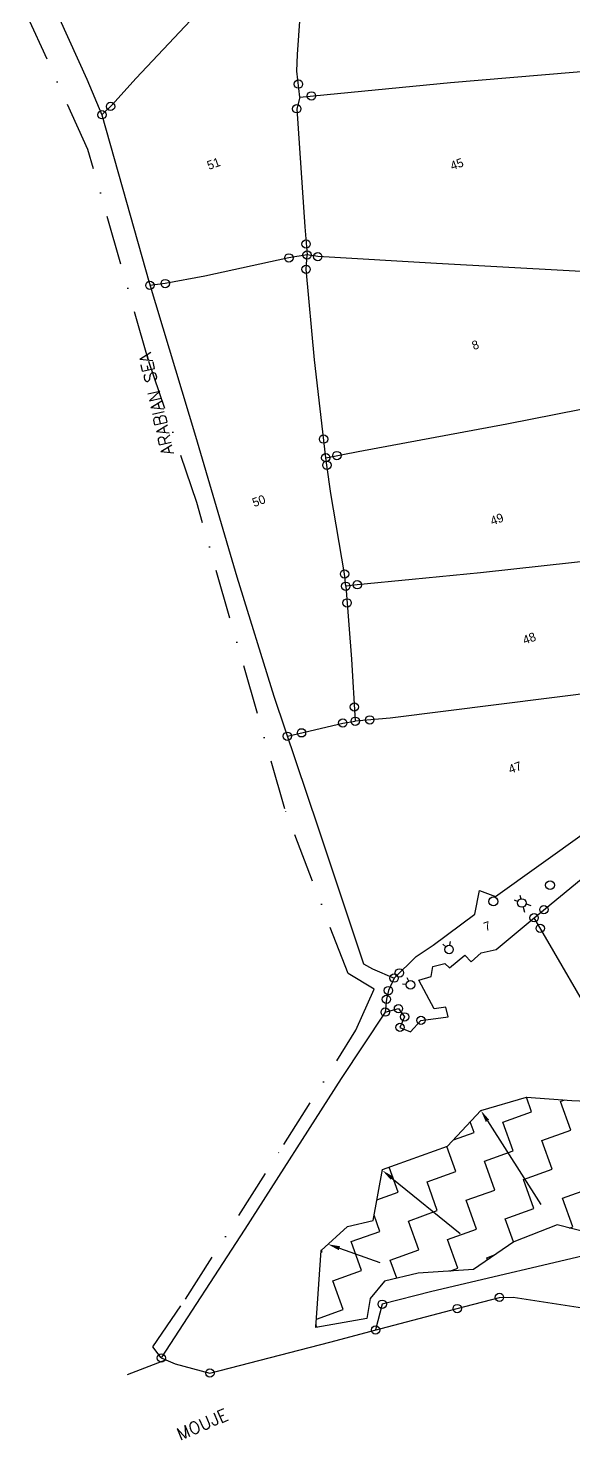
# Model space of a CAD drawing. Header units: metres. Extents: x 327670 to 329382, y 1807579 to 1809919.
# Drawn here: x 327741 to 328291, y 1807579 to 1809003 of the extents above; entities that cross this region are included whole.
import ezdxf
from ezdxf.enums import TextEntityAlignment as Align

# ---------------------------------------------------------------- set-up
doc = ezdxf.new("R2010")
doc.units = ezdxf.units.M
doc.header["$MEASUREMENT"] = 0
doc.linetypes.add('DASHDOT', pattern=[1, 0.5, -0.25, 0, -0.25])
doc.linetypes.add('DIVIDE', pattern=[31.75, 12.7, -6.35, 0, -6.35, 0, -6.35])
for name, color, linetype in [('POLY_HATCH', 12, 'Continuous'), ('POLY_PARCEL', 6, 'Continuous'), ('POLY_WATER', 4, 'Continuous'), ('SYM_ARROW', 1, 'Continuous'), ('SYM_WELL', 1, 'Continuous'), ('TEXT_MAPOUT', 7, 'Continuous'), ('TEXT_PARCEL', 7, 'Continuous'), ('V_BOUND_LINE', 7, 'Continuous'), ('V_BOUND_STREAM_LINE', 7, 'DASHDOT'), ('V_DIVIDE_LINE', 7, 'DIVIDE')]:
    doc.layers.add(name, color=color, linetype=linetype)
doc.styles.get("Standard").update_dxf_attribs({"font": 'simplex.shx'})
doc.styles.add('TEXT_MAP', font='', dxfattribs={"height": 1.8})
doc.styles.get('TEXT_MAP').set_extended_font_data('Kruti Dev 050')

msp = doc.modelspace()

# ---------------------------------------------------------------- linework, layer by layer
for points in [[(328231.3, 1808123.3), (328234.9, 1808121.8)], [(328237, 1808128.2), (328237.9, 1808124.4)], [(328166.5, 1808081.4), (328165.9, 1808077.5)], [(328159.3, 1808078.8), (328162.2, 1808076.1)], [(328118.5, 1808038.8), (328122.4, 1808038.3)], [(328122.8, 1808045), (328124.6, 1808041.5)]]:
    msp.add_lwpolyline(points)
for centre, radius in [((328013.4, 1808946.5), 4.2), ((328026.5, 1808934.6), 4.2), ((327823.8, 1808924), 4.2), ((328011.7, 1808921.6), 4.2), ((327815.1, 1808915.5), 4.2), ((328021.2, 1808785.1), 4.2), ((328022.2, 1808774.1), 4.2), ((328003.8, 1808771.1), 4.2), ((328021.1, 1808759.6), 4.2), ((328032.9, 1808772.4), 4.2), ((327879, 1808745.2), 4.2), ((327863.5, 1808743.4), 4.2), ((328038.8, 1808588.3), 4.2), ((328041, 1808569.5), 4.2), ((328042.1, 1808561.9), 4.2), ((328052.2, 1808571.7), 4.2), ((328060, 1808452.2), 4.2), ((328061.2, 1808439.8), 4.2), ((328072.8, 1808441.3), 4.2), ((328062.5, 1808423), 4.2), ((328069.8, 1808318), 4.2), ((328070.7, 1808303.6), 4.2), ((328085.4, 1808305), 4.2), ((328016.5, 1808291.9), 4.2), ((328058.2, 1808301.8), 4.2), ((328002.2, 1808288.5), 4.2), ((328267.4, 1808138.2), 4.47), ((328210.2, 1808121.8), 4.47), ((328238.9, 1808120.2), 4.3), ((328251.3, 1808105.3), 4.2), ((328261.2, 1808113.5), 4.2), ((328257.5, 1808094.6), 4.2), ((328165.4, 1808073.2), 4.3), ((328115.4, 1808049.7), 4.2), ((328110, 1808044.4), 4.2), ((328110, 1808044.4), 4.2), ((328126.6, 1808037.7), 4.3), ((328102.2, 1808023), 4.2), ((328104.3, 1808031.8), 4.2), ((328101, 1808010.1), 4.2), ((328114.4, 1808013.6), 4.2), ((328120.6, 1808005.3), 4.2), ((328115.9, 1807994.7), 4.2), ((328137.1, 1808001.8), 4.2), ((328216.3, 1807722.3), 4.2), ((328098, 1807715.3), 4.2), ((328173.7, 1807711), 4.2), ((328091.2, 1807689.4), 4.2), ((327875, 1807661.1), 4.2), ((327924, 1807645.9), 4.2)]:
    msp.add_circle(centre, radius)
at = {"layer": 'POLY_HATCH'}
for p, q in [((328197.6, 1807910.8), (328243.7, 1807924.2)), ((328243.7, 1807924.2), (328289.5, 1807921)), ((328163.8, 1807874.7), (328197.6, 1807910.8)), ((328289.5, 1807921), (328312.8, 1807920)), ((328098.4, 1807851.2), (328163.8, 1807874.7)), ((328088.7, 1807800), (328098.4, 1807851.2)), ((328062.9, 1807793.8), (328088.7, 1807800)), ((328274.7, 1807795.3), (328230.8, 1807778.4)), ((328308.9, 1807786.8), (328274.7, 1807795.3)), ((328036.2, 1807769.7), (328062.9, 1807793.8)), ((328030.9, 1807692), (328036.2, 1807769.7)), ((328230.8, 1807778.4), (328190, 1807750.3)), ((328100.2, 1807738.6), (328085.8, 1807721)), ((328134.1, 1807746.8), (328100.2, 1807738.6)), ((328190, 1807750.3), (328134.1, 1807746.8)), ((328085.8, 1807721), (328082.5, 1807701.1)), ((328082.5, 1807701.1), (328030.9, 1807692))]:
    msp.add_line(p, q, dxfattribs=at)
at = {"layer": 'POLY_HATCH', "linetype": 'Continuous'}
for p, q in [((328248.8, 1807909.5), (328243.5, 1807924.2)), ((328219.8, 1807899.1), (328248.8, 1807909.5)), ((328277.8, 1807919.9), (328282.1, 1807921.5)), ((328288.2, 1807890.9), (328277.8, 1807919.9)), ((328190.7, 1807888.7), (328186.9, 1807899.4)), ((328230.2, 1807870.1), (328219.8, 1807899.1)), ((328169.8, 1807881.1), (328190.7, 1807888.7)), ((328259.2, 1807880.5), (328288.2, 1807890.9)), ((328269.6, 1807851.5), (328259.2, 1807880.5)), ((328172.2, 1807849.2), (328163.1, 1807874.5)), ((328201.2, 1807859.6), (328230.2, 1807870.1)), ((328114.1, 1807828.4), (328105.1, 1807853.6)), ((328211.6, 1807830.6), (328201.2, 1807859.6)), ((328143.2, 1807838.8), (328172.2, 1807849.2)), ((328153.6, 1807809.8), (328143.2, 1807838.8)), ((328240.6, 1807841.1), (328269.6, 1807851.5)), ((328251, 1807812), (328240.6, 1807841.1)), ((328092.6, 1807820.6), (328114.1, 1807828.4)), ((328182.6, 1807820.2), (328211.6, 1807830.6)), ((328280.1, 1807822.5), (328309.1, 1807832.9)), ((328124.6, 1807799.3), (328153.6, 1807809.8)), ((328193, 1807791.2), (328182.6, 1807820.2)), ((328222, 1807801.6), (328251, 1807812)), ((328290.5, 1807793.5), (328280.1, 1807822.5)), ((328095.6, 1807788.9), (328089.7, 1807805.2)), ((328135, 1807770.3), (328124.6, 1807799.3)), ((328230.5, 1807778.2), (328222, 1807801.6)), ((328066.5, 1807778.5), (328095.6, 1807788.9)), ((328164, 1807780.8), (328193, 1807791.2)), ((328174.4, 1807751.7), (328164, 1807780.8)), ((328287, 1807792.2), (328290.5, 1807793.5)), ((328036.1, 1807767.5), (328037.5, 1807768.1)), ((328037.5, 1807768.1), (328036.8, 1807770.2)), ((328077, 1807749.5), (328066.5, 1807778.5)), ((328106, 1807759.9), (328135, 1807770.3)), ((328112.6, 1807741.6), (328106, 1807759.9)), ((328203.4, 1807762.2), (328211.4, 1807765.1)), ((328204.2, 1807760.1), (328203.4, 1807762.2)), ((328048, 1807739), (328077, 1807749.5)), ((328058.4, 1807710), (328048, 1807739)), ((328166.2, 1807748.8), (328174.4, 1807751.7)), ((328031.5, 1807700.4), (328058.4, 1807710)), ((328032.1, 1807692.2), (328031.1, 1807694.8))]:
    msp.add_line(p, q, dxfattribs=at)
at = {"layer": 'POLY_PARCEL'}
for p, q in [((328012.6, 1808976.5), (328022.5, 1809123)), ((327849.6, 1808952.5), (327944.1, 1809053.1)), ((328011.8, 1808959.6), (328012.6, 1808976.5)), ((327825.1, 1808925.4), (327849.6, 1808952.5)), ((328014.9, 1808933.4), (328011.8, 1808959.6)), ((328166.9, 1808948.2), (328337.2, 1808962.5)), ((328014.9, 1808933.4), (328166.9, 1808948.2)), ((327815.1, 1808915.5), (327825.1, 1808925.4)), ((328014.9, 1808933.4), (328011.7, 1808921.6)), ((328011.7, 1808921.6), (328019.8, 1808802.6)), ((328019.8, 1808802.6), (328022.2, 1808774.1)), ((328003.8, 1808771.1), (327918.9, 1808752.7)), ((328022.2, 1808774.1), (328003.8, 1808771.1)), ((328021.1, 1808759.6), (328022.2, 1808774.1)), ((328032.9, 1808772.4), (328022.2, 1808774.1)), ((328152.6, 1808765.5), (328032.9, 1808772.4)), ((328286.8, 1808758.1), (328152.6, 1808765.5)), ((327918.9, 1808752.7), (327879, 1808745.2)), ((328029.6, 1808668.4), (328021.1, 1808759.6)), ((328345.2, 1808754.9), (328286.8, 1808758.1)), ((327879, 1808745.2), (327863.5, 1808743.4)), ((328041, 1808569.5), (328029.6, 1808668.4)), ((328223.7, 1808603.6), (328333.7, 1808625.3)), ((328073.6, 1808575.9), (328223.7, 1808603.6)), ((328041, 1808569.5), (328073.6, 1808575.9)), ((328042.1, 1808561.9), (328041, 1808569.5)), ((328046, 1808533.4), (328042.1, 1808561.9)), ((328060, 1808452.2), (328046, 1808533.4)), ((328330.1, 1808468.1), (328197.1, 1808453.4)), ((328061.2, 1808439.8), (328060, 1808452.2)), ((328197.1, 1808453.4), (328128.2, 1808446.5)), ((328072.8, 1808441.3), (328061.2, 1808439.8)), ((328061.2, 1808439.8), (328067, 1808366.4)), ((328128.2, 1808446.5), (328072.8, 1808441.3)), ((328067, 1808366.4), (328070.7, 1808303.6)), ((328324.6, 1808334.3), (328106, 1808306.8)), ((328002.2, 1808288.5), (328058.2, 1808301.8)), ((328058.2, 1808301.8), (328070.7, 1808303.6)), ((328106, 1808306.8), (328070.7, 1808303.6)), ((328212.4, 1808126.6), (328302.3, 1808191)), ((328251.3, 1808105.3), (328304.5, 1808149.1)), ((328191.4, 1808109), (328196, 1808132.8)), ((328196, 1808132.8), (328212.4, 1808126.6)), ((328149.3, 1808077.6), (328191.4, 1808109)), ((328212.9, 1808073.2), (328251.3, 1808105.3)), ((328262.8, 1808085.6), (328251.3, 1808105.3)), ((328310.9, 1808003), (328262.8, 1808085.6)), ((328110, 1808044.4), (328132.3, 1808066.2)), ((328132.3, 1808066.2), (328149.3, 1808077.6)), ((328165.9, 1808054.7), (328181.3, 1808067.6)), ((328181.3, 1808067.6), (328187.8, 1808061)), ((328187.8, 1808061), (328197.8, 1808069.8)), ((328197.8, 1808069.8), (328212.9, 1808073.2)), ((328147.5, 1808046), (328149.1, 1808056)), ((328149.1, 1808056), (328161.1, 1808059.3)), ((328161.1, 1808059.3), (328165.9, 1808054.7)), ((328135, 1808042.5), (328147.5, 1808046)), ((328150.3, 1808013.3), (328135, 1808042.5)), ((328101, 1808010.1), (328114.4, 1808013.6)), ((328114.4, 1808013.6), (328120.6, 1808005.3)), ((328162.3, 1808015), (328150.3, 1808013.3)), ((328164.7, 1808005.4), (328162.3, 1808015)), ((328120.6, 1808005.3), (328115.9, 1807994.7)), ((328115.9, 1807994.7), (328126.5, 1807990.1)), ((328126.5, 1807990.1), (328137.1, 1808001.8)), ((328137.1, 1808001.8), (328164.7, 1808005.4)), ((328331.6, 1807771.4), (328148.1, 1807728.1)), ((328148.1, 1807728.1), (328098, 1807715.3)), ((328098, 1807715.3), (328091.2, 1807689.4))]:
    msp.add_line(p, q, dxfattribs=at)
at = {"layer": 'POLY_WATER'}
for p, q in [((327748.3, 1809065.6), (327799.9, 1808951.6)), ((327799.9, 1808951.6), (327815.1, 1808915.5)), ((327815.1, 1808915.5), (327839.7, 1808827.5)), ((327839.7, 1808827.5), (327862.6, 1808746.2)), ((327862.6, 1808746.2), (327909.4, 1808591.4)), ((327909.4, 1808591.4), (327951.1, 1808449.4)), ((327951.1, 1808449.4), (327988.6, 1808328.9)), ((327988.6, 1808328.9), (328033.3, 1808196)), ((328033.3, 1808196), (328079, 1808058.9)), ((328079, 1808058.9), (328088, 1808053.8)), ((328088, 1808053.8), (328110, 1808044.4)), ((328110, 1808044.4), (328104.3, 1808031.8)), ((328102.2, 1808023), (328101, 1808010.1)), ((328104.3, 1808031.8), (328102.2, 1808023)), ((328101, 1808010.1), (328056.7, 1807943.2)), ((328056.7, 1807943.2), (327959.2, 1807791.1)), ((327959.2, 1807791.1), (327875, 1807661.1))]:
    msp.add_line(p, q, dxfattribs=at)
at = {"layer": 'SYM_ARROW'}
for p, q in [((328204.2, 1807900.4), (328258, 1807816)), ((328107.8, 1807842.6), (328176.8, 1807786.8)), ((328054.8, 1807771.9), (328095.5, 1807757.6))]:
    msp.add_line(p, q, dxfattribs=at)
for points in [[(328202.5, 1807899.3), (328205.9, 1807901.5), (328197.6, 1807910.8)], [(328106.5, 1807841), (328109.1, 1807844.2), (328098.2, 1807850.3)], [(328054.1, 1807769.9), (328055.4, 1807773.8), (328043.1, 1807775.9)]]:
    msp.add_solid(points, dxfattribs=at)
at = {"layer": 'SYM_WELL'}
for p, q in [((328240.1, 1808116), (328241.7, 1808111)), ((328243.1, 1808119.2), (328248.1, 1808117.8))]:
    msp.add_line(p, q, dxfattribs=at)
at = {"layer": 'V_BOUND_LINE'}
for p, q in [((328097, 1807690.9), (328173.7, 1807711)), ((328173.7, 1807711), (328216.3, 1807722.3)), ((328216.3, 1807722.3), (328230.1, 1807722.4)), ((328230.1, 1807722.4), (328300.1, 1807711.6)), ((328045.2, 1807677), (328097, 1807690.9)), ((327924, 1807645.9), (328045.2, 1807677)), ((327875, 1807661.1), (327889.1, 1807655.1)), ((327889.1, 1807655.1), (327924, 1807645.9))]:
    msp.add_line(p, q, dxfattribs=at)
at = {"layer": 'V_BOUND_STREAM_LINE', "ltscale": 100}
for p, q in [((327801, 1808880.4), (327740.7, 1809013.4)), ((327861.7, 1808668.5), (327801, 1808880.4)), ((327910.7, 1808524.4), (327861.7, 1808668.5)), ((327999.6, 1808215.1), (327910.7, 1808524.4)), ((328063.5, 1808048.9), (327999.6, 1808215.1)), ((328090, 1808033.4), (328063.5, 1808048.9)), ((328071.5, 1807991.9), (328090, 1808033.4)), ((327998.6, 1807876.4), (328071.5, 1807991.9)), ((327899.5, 1807720.5), (327998.6, 1807876.4)), ((327866.6, 1807672.4), (327899.5, 1807720.5)), ((327875, 1807661.1), (327866.6, 1807672.4))]:
    msp.add_line(p, q, dxfattribs=at)
at = {"layer": 'V_DIVIDE_LINE', "ltscale": 10}
msp.add_line((327879.8, 1807659.1), (327840.4, 1807644.1), dxfattribs=at)

# ---------------------------------------------------------------- texts
at = {"layer": 'TEXT_MAPOUT'}
for s, height, rotation, p in [('ARABIAN SEA', 12.332, 102.8665, (327887.7, 1808573.9)), ('MOUJE', 12.33, 23.1469, (327893.9, 1807577.8))]:
    msp.add_text(s, height=height, rotation=rotation, dxfattribs=at).set_placement(p)
at = {"layer": 'TEXT_PARCEL', "style": 'TEXT_MAP'}
for s, p in [('51', (327927.8, 1808866.2)), ('45', (328173.3, 1808865.7)), ('8', (328192, 1808683.3)), ('50', (327973.4, 1808526)), ('49', (328213.7, 1808507.5)), ('48', (328246.4, 1808387.3)), ('47', (328232, 1808256.9))]:
    msp.add_text(s, height=8.88, rotation=19.7732, dxfattribs=at).set_placement(p, align=Align.MIDDLE)
msp.add_text('7', height=8.88, rotation=19.7732, dxfattribs=at).set_placement((328202.3, 1808091.6))

doc.saveas('drawing.dxf')
